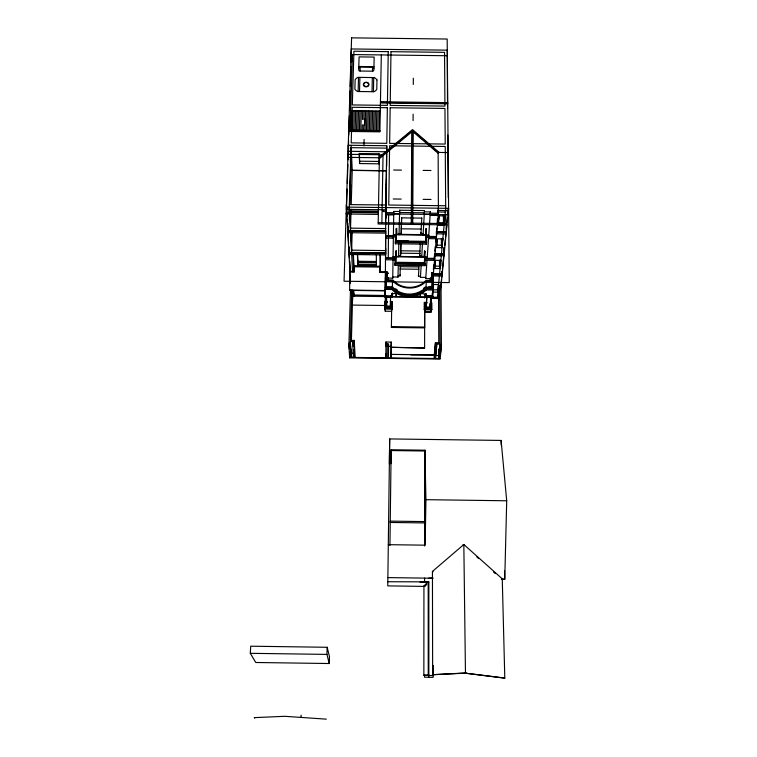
<?xml version="1.0" encoding="UTF-8"?>
<svg xmlns="http://www.w3.org/2000/svg" width="757" height="757" viewBox="0 0 757 757"><rect width="100%" height="100%" fill="white"/><g stroke="black" fill="none" stroke-linecap="round" stroke-linejoin="round"><path stroke-width="1.14" d="M433.278 665.583L433.146 675.575L423.854 675.197L423.939 586.05L428.197 581.518L428.841 581.868L428.841 677.278M431.859 302.914L431.868 309.802L424.204 309.698L424.242 302.365L426.428 302.393M396.327 250.699L395.722 262.641L424.431 263.02L424.828 251.069L424.024 256.973M424.412 251.069L424.412 256.784L396.261 256.415M421.857 218.12L401.626 217.855L401.191 233.591L399.071 233.563L399.062 234.802L399.639 210.238L424.497 210.56L424.497 211.828L430.355 211.903L430.355 213.171L438.407 213.275L432.985 278.68L425.727 278.585L425.727 277.412L420.447 277.346L420.447 276.173L418.46 276.144L418.47 274.971M424.611 348.012L391.151 347.312L424.611 348.012L424.658 311.742L431.007 311.827L431.007 309.537M424.526 675.452L424.526 677.212L433.155 677.335L433.127 666.217M424.592 582.247L424.592 578.102M424.62 545.986L424.677 456.282M391.653 308.213L391.407 327.44L424.639 327.876L424.715 309.793M424.431 263.02L424.828 251.069M424.791 521.592L390.252 521.119L390.224 522.453L424.639 522.926L424.791 521.592L424.914 450.207L391.151 449.743L389.94 545.513M427.024 302.686L424.904 302.668L424.876 308.686L431.263 308.771L424.895 308.402L424.63 312.016L430.988 312.102L431.225 309.216M395.116 256.604L394.993 265.3L424.97 265.688L424.98 263.521M425.093 297.321L432.966 296.952L425.093 297.321L425.093 293.82M425.122 256.992L425.065 264.401L395.022 264.013M425.131 296.848L425.131 294.52M425.538 307.844L430.667 307.683L425.538 307.844L425.538 303.245M425.727 293.536L425.727 297.037L425.907 293.707L425.907 294.52A31.841 13.976 0.3 0 0 420.637 293.262M425.746 296.744L425.784 293.943M425.869 228.803L425.869 234.679L396.715 234.301L396.356 228.425L396.157 240.963L425.879 241.341L426.295 228.813L425.453 235.143M430.865 296.82L430.033 307.096L426.191 307.049L426.711 296.716M426.295 228.813L425.879 241.341M395.485 236.979L395.523 234.755L395.4 243.773L426.437 244.18L426.437 241.909M426.579 242.108L426.588 235.153M384.622 308.733L392.287 308.837L384.622 308.733L384.736 301.4L386.922 301.428M384.641 296.791L392.467 296.895L384.641 296.791L384.745 289.789M430.355 211.903L427.175 258.222L427.175 257.011L421.715 256.945L421.715 255.743L419.662 255.715L419.662 254.513M420.315 294.776L420.315 297.047L420.532 293.555M424.497 210.56L423.059 235.105L423.068 233.875L420.939 233.847L420.939 232.607M385.256 311.222L385.275 307.437L391.672 307.522L391.615 311.307L385.256 311.222L385.294 308.941M387.489 301.721L385.36 301.693L387.489 302.005M385.304 296.214L385.322 287.49L391.937 287.584A22.625 20.108 2.1 0 0 426.38 288.029L426.248 289.94A22.455 19.975 2.1 0 1 391.908 289.496L391.937 287.584M432.947 288.833L426.333 288.748A22.596 20.089 2.1 0 1 391.927 288.303L385.313 288.209L385.777 209.774M385.474 296.536L385.398 302.175M385.692 235.474L385.625 254.948L348.968 254.484L349.166 247.359M385.748 217.997L385.824 204.996L349.346 204.608M385.975 213.777L385.994 209.178M386.004 205.734L386.439 171.82M391.104 302.119L391.038 306.935L385.919 306.869L391.038 306.717M385.994 302.28L385.919 306.869M386.43 184.897L386.448 179.371M385.956 342.022L385.89 346.242L391.18 346.309L391.237 342.098L385.956 342.022L385.843 357.843L385.9 353.708M386.657 166.19L386.761 145.741L348.267 145.249L348.589 152.166M431.272 280.913L431.755 272.529L432.559 272.539L432.077 287.272L425.954 287.196A21.622 19.218 2.1 0 1 392.381 286.761L386.259 286.676L386.42 271.943L387.215 271.952L387.149 280.345M386.42 271.943L386.259 286.676M390.451 302.686L390.404 306.131L386.572 306.083L386.657 295.911M411.269 223.126L411.799 131.898L379.389 158.629M411.988 224.422L412.518 130.459L379.399 157.768L347.889 157.371M413.095 120.59L413.123 114.156M413.284 84.453L413.322 78.208M412.735 223.145L413.218 131.917L438.133 153.283M387.13 357.862L387.253 343.848M388.275 257.721L388.436 238.124M388.445 235.9L388.615 214.874M353.831 266.104L353.803 271.375L349.81 271.356L349.63 290.404L385.294 290.82L385.55 271.782L380.241 271.754L380.317 266.417L353.831 266.104L380.307 266.445M388.426 357.881L388.568 343.867L385.928 343.829M401.191 233.591L401.607 217.723M391.151 449.743L391 463.549L389.363 463.53L389.685 438.928L501.106 440.432L506.707 500.784L504.758 579.219L501.427 579.171L502.26 578.831L504.796 678.111L465.337 673.172L432.644 674.705L432.436 571.431L463.833 544.51L502.26 578.831M396.119 294.464L396.091 296.725L396.195 292.07M385.474 278.065L392.732 278.16L392.751 276.986L398.021 277.053L398.04 275.879L400.056 275.908L400.321 265.423M399.639 210.238L399.63 211.506L393.772 211.44L393.053 257.777L393.072 256.576L398.532 256.642L398.542 255.44L400.585 255.469L400.926 243.054M400.056 275.908L400.065 274.734M400.585 255.469L400.907 242.959M390.404 306.131L390.536 295.959M391.151 347.312L391.009 357.919L391.237 342.098M391.823 296.593L391.861 293.262L391.804 296.791L426.834 297.246M392.287 308.837L392.381 301.494L390.196 301.466M392.467 296.895L392.523 292.921M393.772 211.44L393.763 212.708L385.71 212.603M388.01 280.97L388.057 277.696M388.067 280.45L388.104 278.103M389.685 438.928L387.764 585.89L424.582 586.401L426.711 584.139L424.582 586.401L423.939 586.05M391.407 327.44L391.416 326.627L424.705 327.071M391.738 302.062L391.662 307.806L385.275 307.721L385.36 301.693M385.55 222.795L386.761 145.741M385.692 231.907L385.625 238.086L393.366 238.181L393.375 236.95L395.627 236.979M385.909 217.997L386.042 209.746M386.108 205.033L386.448 183.819M385.701 248.268L385.54 259.755L395.059 259.878L395.097 257.806L385.55 257.683M385.322 287.613L385.483 277.043M385.304 295.75L385.389 289.912M385.322 288.587L385.313 289.411L392.268 289.496M385.408 301.154L385.474 296.706L387.584 296.735M386.572 306.083L386.619 302.63M387.215 271.952L387.101 279.901L392.874 279.976A21.045 18.66 2.1 0 0 426.002 280.412L431.774 280.487L431.755 272.529M387.811 581.736L428.841 581.868L419.993 582.18M392.381 286.761L392.476 280.686A21.849 19.37 2.1 0 0 426.39 281.131L432.578 281.207M392.732 278.16L393.015 259.793M381.878 222.747L383.042 154.769L347.983 154.324M424.914 450.207L425.926 499.677L425.15 545.172L388.303 544.671M352.544 296.157L352.383 305.08L385.351 305.506M377.809 130.63L378.188 111.109M357.389 253.519L357.881 265.3L376.38 265.546L376.409 264.373L357.919 264.136L357.578 254.163M379.229 130.649L379.588 111.128M378.973 153.756L359.225 153.51L359.566 163.559L379.03 163.815L379.077 161.44L359.622 161.194L359.367 153.359M379.399 157.768L378.169 223.987L445.816 224.857L445.741 214.638M381.32 54.92L379.891 131.841L348.693 131.453M394.993 265.3L395.031 263.237L425.112 263.635L424.97 265.688M395.4 243.773L395.438 241.568M373.551 130.573L373.967 111.061M374.97 130.592L375.368 111.071M376.39 130.611L376.778 111.09M395.797 256.614L395.911 250.699M396.233 234.765L396.356 228.425M395.722 262.641L395.845 256.774L424.819 257.153M396.157 240.963L396.28 234.67M396.649 234.765L396.782 228.434M369.302 130.516L369.747 111.005M370.722 130.535L371.157 111.024M372.018 91.682L372.33 77.555M372.472 71.186A1.382 1.135 -0.4 0 0 373.873 70.07L374.157 57.078L359.083 56.898L358.723 69.881A1.382 1.135 -1 0 0 360.077 71.035L372.472 71.186L372.558 67.212L360.181 67.061A1.382 1.135 -1 0 0 358.771 68.177M372.141 130.554L372.558 111.042M373.409 91.701L373.721 77.574M365.054 130.469L365.527 110.948M366.464 130.488L366.937 110.967M367.883 130.497L368.337 110.986M398.021 277.053L398.286 265.489M398.532 256.642L398.825 243.877M359.566 163.559L359.622 161.194M360.796 130.412L361.307 110.901M357.881 265.3L357.919 264.136M362.215 130.431L362.357 124.791M362.499 119.502L362.717 110.919M363.634 130.45L363.776 124.81M363.909 119.521L364.117 110.938M363.956 145.94L364.117 139.383M364.467 125.35L364.628 118.887M346.536 206.831L346.469 209.358L385.777 209.774M349.772 352.658L349.639 357.37L440.148 358.563M430.96 298.428L431.055 297.302L431.064 302.989L430.96 298.428L438.558 298.523L439.741 285.588L441.038 285.607L441.416 346.971L440.091 359.083L349.677 357.881L349.838 351.996M351.144 349.743L350.936 357.389L350.33 341.558L352.97 341.587L353.169 345.097M351.759 290.272L350.359 340.366L354.314 340.423L354.815 357.436L354.314 340.423M356.547 130.355L357.086 110.844M358.127 91.512L358.515 77.384M351.371 341.549L352.601 297.123L352.232 290.224M357.966 130.374L358.496 110.863M353.528 290.574L353.812 296.176L353.841 295.022L385.493 295.485M353.812 296.176L353.879 293.905L352.194 293.886M359.518 91.531L359.906 77.403M360.077 71.035L360.181 67.061M352.97 341.587L352.857 345.807L354.172 345.826M359.376 130.393L359.906 110.882M353.434 349.772L353.519 357.418L352.857 345.684M349.989 272.917L346.413 204.579L347.066 216.18M349.374 219.738L349.687 209.131M349.829 204.418L350.841 170.249L350.321 158.961M350.292 194.965L350.605 184.386M352.298 130.308L352.866 110.796M349.043 246.64L348.901 253.179L385.625 253.652M351.097 209.292L350.463 230.469L349.384 209.31L346.469 209.273L347.094 189.023M351.229 204.579L352.223 170.42L386.647 170.855M353.708 130.327L354.276 110.815M350.737 234.765L350.803 232.418M350.113 274.687L349.848 283.648L349.743 261.288M349.677 357.881L348.892 345.75L350.472 290.291M352.156 232.569L351.579 252.431L350.576 232.702M355.128 130.336L355.686 110.825M347.274 183.308L347.86 164.487M348.002 159.784L348.599 140.622M348.769 135.087L349.356 116.02M349.526 110.38L350.122 91.086M350.273 86.421L350.879 66.616M351.021 62.159L351.343 51.571M350.131 130.28L352.45 54.57M347.86 223.258L347.652 230.573L385.701 231.065M385.701 233.156L347.766 232.664L347.832 226.57M347.766 232.664L347.842 230.317M350.879 130.289L351.466 110.777M349.526 204.541L351.22 147.691M329.257 663.529L326.939 654.398L327.166 647.282L250.709 646.204L250.293 653.319L255.752 662.489L329.257 663.529L329.475 656.679L327.166 647.282M301.059 716.974L301.135 715.166M418.46 276.144L419.075 265.688M419.662 255.715L420.324 243.215M420.939 233.847L421.791 217.988M420.447 277.346L421.157 265.821M421.715 256.945L422.501 243.035M425.122 258.194L425.065 258.97L434.613 259.093L434.603 255.251M426.437 244.18L426.588 241.975L395.438 241.71M425.727 278.585L427.014 260.294M424.668 298.059L424.734 297.104M424.204 309.698L431.906 309.358M424.904 302.668L427.005 302.97M425.954 287.196L426.39 281.131M426.38 296.46L426.437 295.703L431.66 295.769M426.191 307.049L426.967 296.772M430.402 299.062L430.582 296.772M432.559 272.539L432.077 287.272M432.635 278.084L432.976 273.987L442.202 274.11M433.354 269.445L433.733 264.846M434.111 260.247L434.48 255.648L443.999 255.715L443.981 253.321M434.849 251.182L435.237 246.555M435.616 241.918L435.994 237.282M436.751 228.056L436.392 232.418L446.252 232.541M437.139 223.362L437.527 218.659M437.915 213.966L438.388 208.203M430.648 303.311L430.648 307.91M431.253 303.027L431.263 308.771M425.784 296.28L432.313 296.365L433.231 284.367M434.849 264.931L435.247 260.238M436.505 245.173L442.012 245.24L442.022 247.662L436.515 247.586L436.969 239.676M438.653 219.606L439.013 215.423M432.786 292.079L432.777 289.789L437.877 289.855L437.887 292.145L432.786 292.079L433.42 284.509L438.587 284.575L438.634 289.221M434.755 266.104L440.072 266.171L440.082 268.584L434.755 268.517L435.445 260.323L440.848 260.389M436.515 247.586L437.262 238.815L442.845 238.89M438.407 225.236L438.388 222.757L444.094 222.823L444.104 225.312L438.407 225.236L439.192 215.83L444.984 215.906M437.688 291.909L438.435 283.78M439.987 267.126L440.631 260.2M442.003 245.382L442.646 238.408M444.047 223.315L444.813 215.073M437.404 297.264L439.382 276.021M439.571 274.138L441.284 255.677L434.48 255.648L434.499 260.389L424.98 260.266M441.473 253.586L443.309 233.894M443.517 231.67L445.485 210.541M438.663 295.012L439.306 288.285M438.549 300.51L439.798 287.897L441.094 287.915M440.905 284.935L441.454 279.333M441.672 277.09L442.003 273.722M442.41 269.464L443.753 255.62M444.179 251.22L444.52 247.738M444.747 245.419L445.315 239.609M445.532 237.282L446.1 231.472M446.318 229.239L446.772 224.526M446.999 222.18L447.463 217.467M447.803 213.938L448.371 208.052M434.291 354.607L435.445 342.675L440.072 342.741L439.741 285.588M440.924 287.234L448.617 208.326L346.337 207.106M435.445 342.675L434.329 358.487L434.31 354.342M436.193 349.725L435.606 355.544L438.842 355.591L440.072 343.943L436.77 343.896L436.429 347.397M435.616 358.506L436.77 343.896M438.956 353.235L439.325 349.734M438.842 356.178L440.082 344.549L441.397 344.558L440.129 356.197M440.072 343.943L438.852 358.553L438.842 355.591M428.774 578.159L432.966 578.093M378.386 157.759L412.527 129.617L439.145 152.441M465.337 673.172L504.796 678.111M423.854 675.197L428.916 675.206M432.644 674.705L466.17 672.935M351.068 54.551L447.321 55.744M358.818 66.484L373.949 66.663M380.449 101.779L447.718 102.63M380.43 102.375L447.718 103.217M380.421 102.971L447.728 103.794M350.728 110.768L380.269 111.137M348.731 130.261L379.91 130.649M348.712 130.857L379.9 131.245M350.709 147.681L386.751 148.135M348.078 151.286L386.666 151.779M412.518 130.459L438.133 152.431L448.144 152.554M393.612 170.022L401.456 170.126M423.135 170.401L430.979 170.495M350.377 170.24L386.638 170.704M393.233 198.977L401.172 199.082M423.097 199.356L431.036 199.46M445.674 205.762L388.748 205.033L389.609 145.77L445.239 146.47L445.722 212.092L438.398 211.998M437.764 210.437L448.399 210.578L448.371 208.222M349.157 210.853L378.405 211.222M349.128 211.799L378.386 212.178M349.109 212.443L378.377 212.812M346.157 213.351L349.081 213.389L351.116 145.287L352.223 170.268M385.692 213.871L448.664 214.676M346.138 213.994L378.349 214.401M385.701 214.837L393.725 214.941L393.744 213.673L399.573 213.748L399.582 212.48L424.365 212.802L424.365 214.07L430.194 214.136L430.194 215.404L438.227 215.508L438.199 210.446M378.197 222.7L445.807 223.57M350.548 228.15L385.748 228.595M401.267 228.803L420.911 229.049M347.643 230.431L385.701 230.923M446.337 231.699L436.467 231.576L436.467 236.657L428.699 236.562M436.448 231.718L446.318 231.841L446.28 224.517M347.69 231.273L385.701 231.765M436.278 233.809L446.119 233.932L446.1 231.585M393.413 234.869L395.523 234.897M426.579 235.295L428.699 235.323M393.403 235.559L395.504 235.588M426.532 235.985L428.651 236.014M385.625 235.862L393.394 235.966M428.708 236.421L436.486 236.515M385.625 236.004L393.394 236.099M385.625 236.695L393.385 236.799L393.413 234.727L428.708 235.181L428.651 237.253L436.411 237.357M426.305 237.376L428.557 237.405L428.557 238.635L436.297 238.739M396.583 240.594L408.137 240.745M395.428 242.401L426.532 242.798M351.664 250.16L385.663 250.595M400.15 250.785L420.154 251.05M348.854 252.393L385.625 252.866M434.66 253.5L444.198 253.623M348.873 252.526L385.625 252.999M400.131 253.188L420.154 253.444M434.65 253.633L444.189 253.756L444.16 247.7M434.594 254.286L444.122 254.409L444.075 247.35M357.503 254.163L369.246 254.314M425.112 258.326L434.679 258.317M385.55 258.459L395.078 258.582M357.872 261.241L376.409 261.477L376.39 262.651L357.843 262.405M397.302 262.3L424.024 262.651M395.031 263.37L425.103 263.758M399.933 266.682L418.564 266.918M399.951 269.009L418.678 269.255M349.81 272.018L354.427 272.075L354.475 266.767L379.645 267.089L379.579 272.406L385.531 272.473M386.458 273.003L388.209 273.022M386.43 273.391L388.18 273.409M432.966 274.11L442.192 274.233L442.192 271.754M432.398 275.927L442.012 276.059L441.984 271.356M386.288 280.61L392.476 280.686M429.001 286.525L431.282 286.553M433.004 288.114L426.371 288.152A22.521 20.023 2.1 0 1 391.937 287.698M425.888 289.94L432.843 290.026M349.639 290.101L385.294 290.556M385.294 295.75L391.833 295.836M352.128 296.157L427.147 297.132M430.572 297.179L439.098 297.293M430.506 298.135L438.682 298.249M348.892 345.75L350.207 345.769M435.464 346.895L436.789 346.914M440.091 346.952L441.416 346.971M353.633 353.282L351.049 353.245L350.33 341.558M391.057 354.38L434.319 354.957L410.919 354.901M350.936 357.266L353.528 357.304M391.132 450.547L424.838 451.002M425.926 499.677L506.707 500.784M387.868 577.6L432.938 578.225M250.293 653.319L326.939 654.398M501.437 579.162L504.758 579.219L504.541 570.986M326.352 719.15L284.727 716.302L254.248 717.636L254.655 718.128M432.436 571.431L433.08 571.8M463.114 544.576L463.719 545.04M476.872 556.944L478.623 558.534M493.536 572.027L495.286 573.617M349.337 349.166L348.958 343.337L350.273 343.356L351.002 355.014M349.564 352.667L349.715 355.005M350.936 349.743L351.087 352.081M350.756 290.205L350.888 292.505M349.109 249.696L349.356 254.333M347.264 219.719L347.718 227.971M348.031 233.705L348.608 244.17M348.797 247.662L348.93 249.99M349.043 252.09L349.356 257.863M349.554 261.326L350.056 270.571M352.043 290.215L352.535 299.412M349.573 209.14L350.529 228.008M350.765 232.569L351.645 250.028M353.604 290.404L353.841 295.079M351.683 254.513L352.563 271.791M353.046 254.532L353.888 271.81M348.457 145.249L348.617 148.637M353.396 254.39L353.954 265.972M349.62 107.39L349.725 109.737M351.598 61.989L351.248 48.959L447.273 50.151L447.538 108.62M501.106 440.432L501.229 445.135M463.833 544.51L465.46 672.869M376.324 254.399L376.38 265.546M447.766 135.03L448.286 197.624M443.394 215.196L443.451 223.447M442.741 238.294L442.76 240.641M442.107 271.309L442.126 274.838L432.909 274.725L432.928 297.416M441.378 238.417L441.416 245.457M440.811 260.058L440.839 265.906M380.184 254.882L380.279 272.151M379.03 153.605L379.03 163.815M439.486 260.181L439.524 267.193M438.133 152.431L438.417 214.543M438.54 298.239L438.786 343.877M438.776 348.816L438.805 353.491M380.288 254.731L380.355 266.313M434.755 266.909L434.755 268.517M432.976 273.987L432.995 288.237M432.304 292.855L432.313 296.365M430.979 309.821L430.988 312.102M430.392 277.649L430.392 281.178M430.345 278.652L430.345 281.008M430.023 303.652L430.033 307.096M428.197 581.518L428.244 674.951M391.842 294.076A31.841 13.976 0.3 0 1 397.226 292.959M424.904 287.187A20.836 18.518 2.1 0 1 423.437 288.512M397.311 289.931A20.836 18.518 2.1 0 1 395.656 288.777M372.558 67.212A1.382 1.135 -0.4 0 1 373.911 68.367M390.167 107.749L389.647 143.366L445.22 144.067L444.955 108.431L390.167 107.749M390.99 51.684L390.205 105.412L444.936 106.094L444.548 52.347L390.99 51.684M387.357 107.712L386.799 143.328L351.191 142.874L352.251 107.276L387.357 107.712M388.246 51.656L387.395 105.374L352.317 104.939L353.926 51.23L388.246 51.656M376.967 79.901L376.768 89.44A8.204 6.775 -0.6 0 1 373.996 91.711L357.541 91.502A8.213 6.775 -1 0 1 354.882 89.165L355.156 79.627A8.204 6.766 -1 0 1 357.929 77.375L374.299 77.583A8.204 6.766 -0.6 0 1 376.967 79.901M351.589 37.85L344.057 281.226L449.242 282.598L447.179 39.033L351.589 37.85M383.241 211.25C384.972 213.143 384.319 209.254 383.25 211.212M364.704 86.516A2.801 2.318 -0.8 0 0 368.952 84.557A2.801 2.318 -0.8 0 0 364.798 82.504A2.801 2.318 -0.8 0 0 364.704 86.516M364.883 86.27A2.46 2.025 -0.8 0 0 368.602 84.557A2.46 2.025 -0.8 0 0 364.959 82.759A2.46 2.025 -0.8 0 0 364.883 86.27"/></g></svg>
